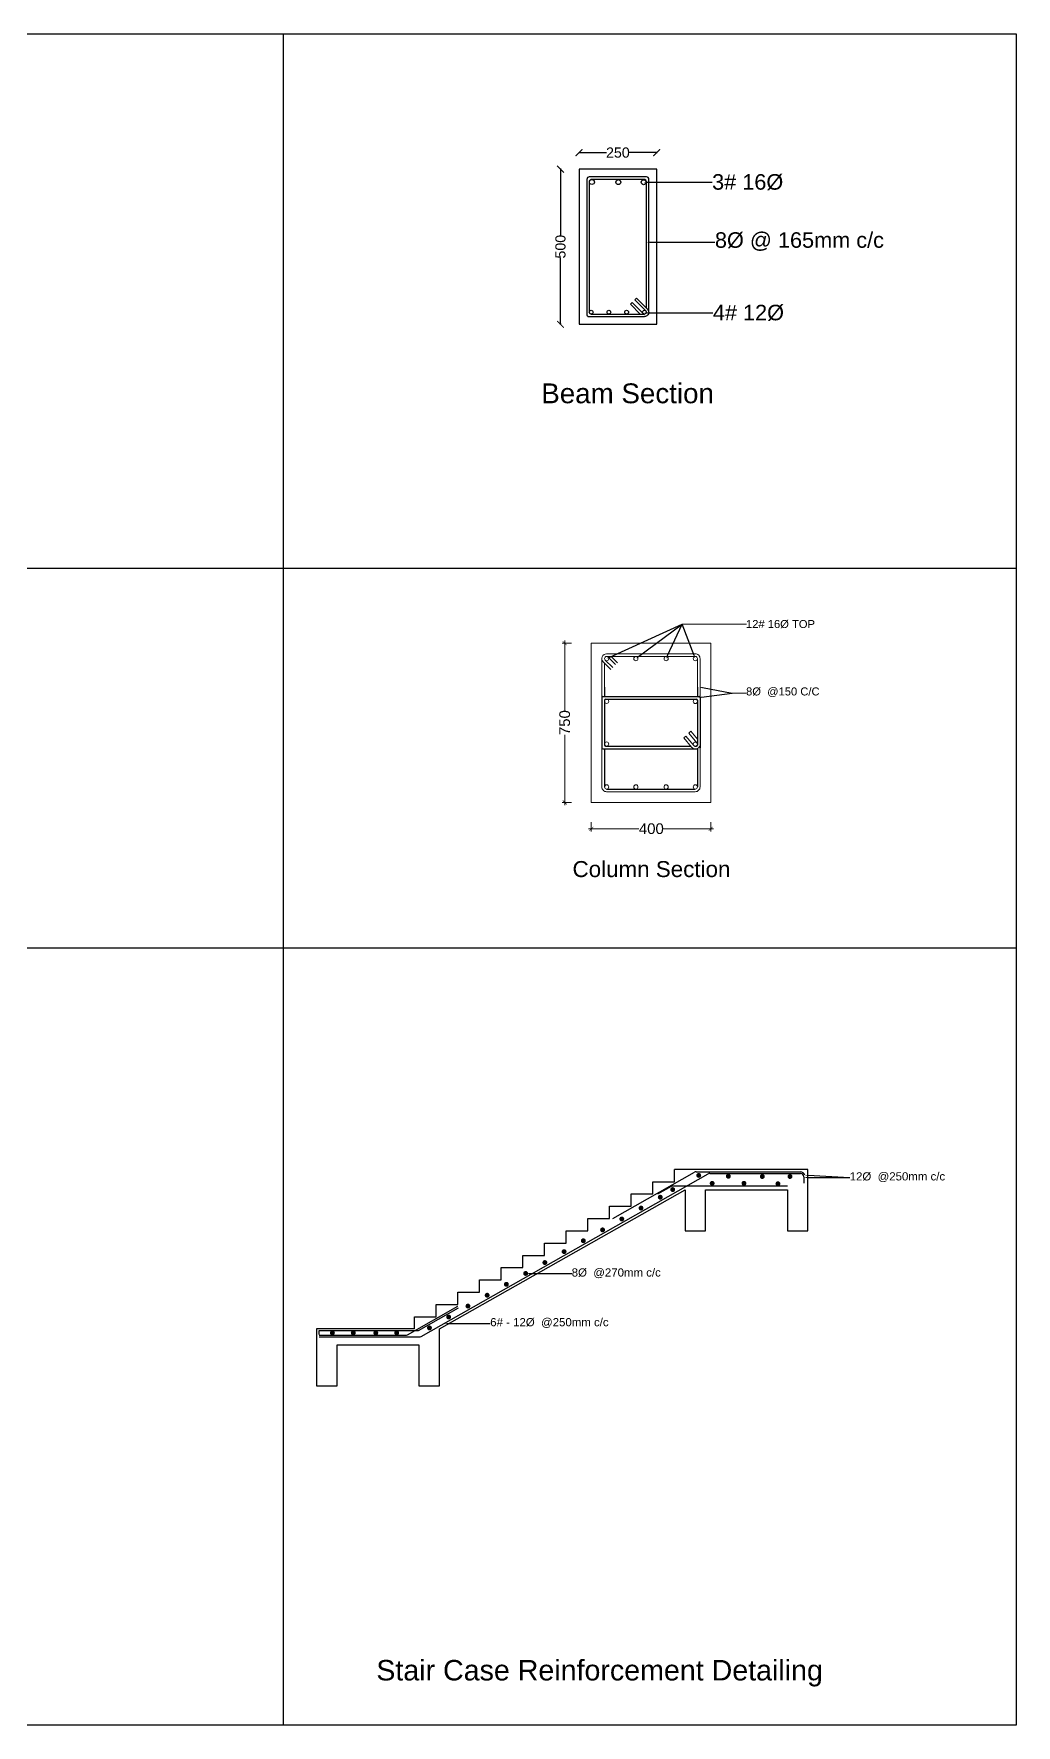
# Model space of a CAD drawing. Header units: inches. Extents: x 154446 to 273319, y 266870 to 341794.
# Drawn here: x 229831 to 273319, y 266870 to 341794 of the extents above; entities that cross this region are included whole.
import ezdxf
from ezdxf import colors
from ezdxf.entities.mleader import LeaderData, LeaderLine
from ezdxf.math import Vec2, Vec3

# ---------------------------------------------------------------- set-up
doc = ezdxf.new("R2010")
doc.units = ezdxf.units.IN
doc.header["$MEASUREMENT"] = 0
for name, color, linetype in [('Dimensons2', 210, 'Continuous'), ('PDF_0', 7, 'Continuous'), ('PDF_Text', 7, 'Continuous')]:
    doc.layers.add(name, color=color, linetype=linetype)
doc.styles.add('PDF ArialMT', font='arial.ttf')
doc.styles.get("Standard").update_dxf_attribs({"font": 'arial.ttf'})
doc.dimstyles.new('MY STYLE 2', dxfattribs={"dimtxt": 40, "dimasz": 300, "dimexe": 10, "dimexo": 0.625, "dimtad": 0, "dimdec": 0, "dimtxsty": 'Standard', "dimblk": 'ARCHTICK', "dimcen": 50, "dimdle": 10, "dimclre": 4, "dimadec": 0, "dimazin": 0, "dimtfac": 1, "dimtdec": 0, "dimtmove": 0, "dimatfit": 3, "dimfxl": 25, "dimfxlon": 1, "dimarcsym": 0})

# ---------------------------------------------------------------- blocks, each defined once
blk = doc.blocks.new('_ArchTick')
at = {"color": 0, "linetype": 'ByBlock', "const_width": 0.15}
blk.add_lwpolyline([(-0.5, -0.5), (0.5, 0.5)], dxfattribs=at)
blk = doc.blocks.new('*D8')
at = {"color": 0, "lineweight": -2, "transparency": 16777216}
for p, q in [((253959, 336531), (255186, 336531)), ((257416, 336531), (256188, 336531))]:
    blk.add_line(p, q, dxfattribs=at)
at = {"color": 4, "lineweight": -2, "transparency": 16777216}
for p, q in [((253969, 336506), (253969, 336541)), ((257406, 336506), (257406, 336541))]:
    blk.add_line(p, q, dxfattribs=at)
at = {"layer": 'Defpoints', "color": 0, "transparency": 16777216}
for p in [(253969, 336531), (253969, 335801), (257406, 335801)]:
    blk.add_point(p, dxfattribs=at)
at = {"color": 0, "lineweight": -2, "transparency": 16777216, "xscale": 300, "yscale": 300, "zscale": 300, "rotation": 180}
blk.add_blockref('_ArchTick', (253969, 336531), dxfattribs=at)
at = {"color": 0, "lineweight": -2, "transparency": 16777216, "xscale": 300, "yscale": 300, "zscale": 300}
blk.add_blockref('_ArchTick', (257406, 336531), dxfattribs=at)
at = {"color": 0, "transparency": 16777216, "insert": (255687, 336531), "char_height": 40, "attachment_point": 5}
blk.add_mtext('{\\H11.25x;250}', dxfattribs=at)
blk = doc.blocks.new('*D9')
at = {"color": 4, "lineweight": -2, "transparency": 16777216}
for p, q in [((253171, 335801), (253136, 335801)), ((253171, 328927), (253136, 328927))]:
    blk.add_line(p, q, dxfattribs=at)
at = {"color": 0, "lineweight": -2, "transparency": 16777216}
for p, q in [((253146, 335811), (253146, 332861)), ((253146, 328917), (253146, 331867))]:
    blk.add_line(p, q, dxfattribs=at)
at = {"layer": 'Defpoints', "color": 0, "transparency": 16777216}
for p in [(253969, 335801), (253146, 328927), (253969, 328927)]:
    blk.add_point(p, dxfattribs=at)
at = {"color": 0, "lineweight": -2, "transparency": 16777216, "xscale": 300, "yscale": 300, "zscale": 300}
for p, rotation in [((253146, 335801), 90), ((253146, 328927), 270)]:
    blk.add_blockref('_ArchTick', p, dxfattribs=dict(at, rotation=rotation))
at = {"color": 0, "transparency": 16777216, "insert": (253146, 332364), "char_height": 40, "attachment_point": 5, "rotation": 90}
blk.add_mtext('{\\H11.25x;500}', dxfattribs=at)

msp = doc.modelspace()

# ---------------------------------------------------------------- hatches: boundary and pattern name
h = msp.add_hatch(color=6)
h.dxf.hatch_style = 1
h.paths.add_polyline_path([(258223.1, 290596.6, 1), (258004.7, 290596.6, 1)])
h = msp.add_hatch(color=6)
h.dxf.hatch_style = 1
h.paths.add_polyline_path([(259375.5, 291224.1, 1), (259157.1, 291224.1, 1)])
h = msp.add_hatch(color=6)
h.dxf.hatch_style = 1
h.paths.add_polyline_path([(259970.8, 290873.6, 1), (259752.4, 290873.6, 1)])
h = msp.add_hatch(color=6)
h.dxf.hatch_style = 1
h.paths.add_polyline_path([(260686.5, 291186.1, 1), (260468.1, 291186.1, 1)])
h = msp.add_hatch(color=6)
h.dxf.hatch_style = 1
h.paths.add_polyline_path([(261377.9, 290873.6, 1), (261159.5, 290873.6, 1)])
h = msp.add_hatch(color=6)
h.dxf.hatch_style = 1
h.paths.add_polyline_path([(262190.7, 291174, 1), (261972.3, 291174, 1)])
h = msp.add_hatch(color=6)
h.dxf.hatch_style = 1
h.paths.add_polyline_path([(262882.1, 290854.7, 1), (262663.7, 290854.7, 1)])
h = msp.add_hatch(color=6)
h.dxf.hatch_style = 1
h.paths.add_polyline_path([(263415.8, 291174, 1), (263197.4, 291174, 1)])
h = msp.add_hatch(color=6)
h.dxf.hatch_style = 1
h.paths.add_polyline_path([(257672.6, 290259, 1), (257454.2, 290259, 1)])
h = msp.add_hatch(color=6)
h.dxf.hatch_style = 1
h.paths.add_polyline_path([(255969.6, 289294, 1), (255751.2, 289294, 1)])
h = msp.add_hatch(color=6)
h.dxf.hatch_style = 1
h.paths.add_polyline_path([(256821.1, 289776.5, 1), (256602.7, 289776.5, 1)])
h = msp.add_hatch(color=6)
h.dxf.hatch_style = 1
h.paths.add_polyline_path([(255118.1, 288811.5, 1), (254899.7, 288811.5, 1)])
h = msp.add_hatch(color=6)
h.dxf.hatch_style = 1
h.paths.add_polyline_path([(253415.1, 287846.5, 1), (253196.7, 287846.5, 1)])
h = msp.add_hatch(color=6)
h.dxf.hatch_style = 1
h.paths.add_polyline_path([(254266.6, 288329, 1), (254048.2, 288329, 1)])
h = msp.add_hatch(color=6)
h.dxf.hatch_style = 1
h.paths.add_polyline_path([(251712.1, 286881.4, 1), (251493.7, 286881.4, 1)])
h = msp.add_hatch(color=6)
h.dxf.hatch_style = 1
h.paths.add_polyline_path([(252563.6, 287364, 1), (252345.2, 287364, 1)])
h = msp.add_hatch(color=6)
h.dxf.hatch_style = 1
h.paths.add_polyline_path([(250860.6, 286398.9, 1), (250642.2, 286398.9, 1)])
h = msp.add_hatch(color=6)
h.dxf.hatch_style = 1
h.paths.add_polyline_path([(249157.6, 285433.9, 1), (248939.2, 285433.9, 1)])
h = msp.add_hatch(color=6)
h.dxf.hatch_style = 1
h.paths.add_polyline_path([(250009.1, 285916.4, 1), (249790.7, 285916.4, 1)])
h = msp.add_hatch(color=6)
h.dxf.hatch_style = 1
h.paths.add_polyline_path([(248306.1, 284951.4, 1), (248087.7, 284951.4, 1)])
h = msp.add_hatch(color=6)
h.dxf.hatch_style = 1
h.paths.add_polyline_path([(243158, 284249.2, 1), (242939.6, 284249.2, 1)])
h = msp.add_hatch(color=6)
h.dxf.hatch_style = 1
h.paths.add_polyline_path([(244081.7, 284249.2, 1), (243863.3, 284249.2, 1)])
h = msp.add_hatch(color=6)
h.dxf.hatch_style = 1
h.paths.add_polyline_path([(245080.2, 284249.2, 1), (244861.8, 284249.2, 1)])
h = msp.add_hatch(color=6)
h.dxf.hatch_style = 1
h.paths.add_polyline_path([(246003.9, 284249.2, 1), (245785.5, 284249.2, 1)])
h = msp.add_hatch(color=6)
h.dxf.hatch_style = 1
h.paths.add_polyline_path([(247454.7, 284468.9, 1), (247236.3, 284468.9, 1)])

# ---------------------------------------------------------------- linework, layer by layer
for p, q in [((154446, 341794.1), (273319, 341794.1)), ((240874.6, 341794.1), (240874.6, 266870.3)), ((273319, 341794.1), (273319, 266870.3)), ((154446, 318119.8), (273319, 318119.8)), ((259325.8, 312316.5), (259325.8, 312316.5)), ((259325.3, 310238.1), (259326.2, 310238.1)), ((154446, 301305.7), (273319, 301305.7)), ((264097.2, 291489.3), (258196.8, 291489.3)), ((258196.8, 290945.6), (258196.8, 291489.3)), ((264097.2, 290583.1), (264097.2, 291489.3)), ((257237.3, 290401.9), (257237.3, 290945.6)), ((257237.3, 290945.6), (258196.8, 290945.6)), ((247785.5, 284420.9), (258660, 290583.1)), ((256277.7, 289858.2), (256277.7, 290401.9)), ((256277.7, 290401.9), (257237.3, 290401.9)), ((259566.2, 290583.1), (263191, 290583.1)), ((254358.7, 288770.7), (254358.7, 289314.4)), ((254358.7, 289314.4), (255318.2, 289314.4)), ((255318.2, 289314.4), (255318.2, 289858.2)), ((255318.2, 289858.2), (256277.7, 289858.2)), ((253399.2, 288227), (253399.2, 288770.7)), ((253399.2, 288770.7), (254358.7, 288770.7)), ((273319, 266870.3), (154446, 266870.3))]:
    msp.add_line(p, q)
at = {"color": 6, "lineweight": 30}
for p, q in [((256316, 329891.2), (256238.3, 329813.5)), ((256432.7, 330007.9), (256510.5, 330085.7))]:
    msp.add_line(p, q, dxfattribs=at)
at = {"color": 6}
for p, q in [((255018.9, 312435.5), (259285.8, 312435.5)), ((255096.6, 312858.7), (255096.6, 312435.5)), ((259207.2, 312858.7), (259207.2, 312435.5)), ((254978.9, 312395.5), (254978.9, 310159.1)), ((255096.6, 312276.5), (255096.6, 310278.1)), ((255096.6, 312276.5), (255096.6, 310278.1)), ((255136.6, 312316.5), (259167.2, 312316.5)), ((259207.2, 312276.5), (259207.2, 310278.1)), ((259207.2, 312276.5), (259207.2, 310311.5)), ((259325.8, 312395.5), (259326.2, 310159.1)), ((255136.6, 310238.1), (258912.2, 310238.1)), ((259087.1, 310238.1), (259167.2, 310238.1)), ((255018.9, 310119.1), (259207.2, 310119.1)), ((255096.6, 310119.1), (255096.6, 308432.8)), ((259207.2, 310119.1), (259207.2, 308432.8)), ((255189.5, 308339.2), (259114.9, 308339.2))]:
    msp.add_line(p, q, dxfattribs=at)
at = {"color": 3}
for p, q in [((246974.5, 284086.4), (259685.5, 291289.3)), ((255465.3, 289314.4), (259078.2, 291361.7)), ((259149.6, 291380.6), (263770.9, 291380.6)), ((259757, 291308.1), (263770.9, 291308.1)), ((263915.9, 291163.1), (263915.9, 290880.9)), ((246367.2, 284158.9), (248601.7, 285425.1)), ((246864.8, 284357.5), (248637.4, 285362)), ((242457, 284140), (246295.7, 284140)), ((242457, 284067.5), (246903, 284067.5))]:
    msp.add_line(p, q, dxfattribs=at)
msp.add_lwpolyline([(253968.6, 328927.3), (257405.6, 328927.3), (257405.6, 335801.4), (253968.6, 335801.4)], close=True)
at = {"color": 6}
msp.add_lwpolyline([(256670.7, 329381), (256238.3, 329813.5)], dxfattribs=at)
for points in [[(256432.7, 330007.9), (256918.8, 329521.8, -1), (256802.1, 329405.2), (256316, 329891.2)], [(256510.5, 330085.7), (256996.5, 329599.6, -0.6681786), (256860.4, 329271, -0.6681786)]]:
    msp.add_lwpolyline(points, format="xyb", dxfattribs=at)
at = {"color": 3}
msp.add_lwpolyline([(257457.8, 290401.9), (258064.2, 290745.5, -0.1296057), (258135.7, 290764.4), (263191, 290764.4)], format="xyb", dxfattribs=at)
for points in [[(258660, 290583.1), (258660, 288770.7), (259566.2, 288770.7), (259566.2, 290583.1)], [(263191, 290583.1), (263191, 288770.7), (264097.2, 288770.7), (264097.2, 290583.1)], [(246682.6, 284420.9), (246682.6, 284964.7), (247642.1, 284964.7), (247642.1, 285508.4), (248601.7, 285508.4), (248601.7, 286052.1), (249561.2, 286052.1), (249561.2, 286595.8), (250520.7, 286595.8), (250520.7, 287139.6), (251480.2, 287139.6), (251480.2, 287683.3), (252439.7, 287683.3), (252439.7, 288227), (253399.2, 288227)], [(246682.6, 284420.9), (242348.3, 284420.9), (242348.3, 283714.1)], [(247785.5, 283714.1), (247785.5, 284420.9)], [(242348.3, 283714.1), (242348.3, 281901.7), (243254.5, 281901.7), (243254.5, 283714.1)], [(243254.5, 283714.1), (246879.3, 283714.1)], [(246879.3, 283714.1), (246879.3, 281901.7), (247785.5, 281901.7), (247785.5, 283714.1)]]:
    msp.add_lwpolyline(points)
msp.add_lwpolyline([(242457, 284176.3), (242457, 284357.5), (246864.8, 284357.5)], dxfattribs=at)
at = {"color": 3, "lineweight": 30}
for centre, radius in [((254538.1, 335228.6), 110), ((255706, 335225.5), 110), ((256827.7, 335219.9), 110), ((254504.8, 329463.5), 82.5), ((255289.8, 329463.5), 82.5), ((256074.8, 329463.5), 82.5), ((256860.4, 329463.5), 82.5)]:
    msp.add_circle(centre, radius, dxfattribs=at)
at = {"color": 6}
for centre, start, end in [((255018.9, 312395.5), 90, 180), ((259285.8, 312395.5), 0.010007, 90), ((255136.6, 312276.5), 90, 180), ((259167.2, 312276.5), 360, 90), ((255136.6, 310278.1), 180, 270), ((259167.2, 310278.1), 270, 360), ((255018.9, 310159.1), 180, 270), ((259286.2, 310159.1), 347.506235, 0.010007)]:
    msp.add_arc(centre, 40, start, end, dxfattribs=at)
at = {"color": 3}
for centre, radius, start, end in [((259149.6, 291235.6), 145, 90, 119.538782), ((259757, 291163.1), 145, 90, 119.538782), ((263721.6, 291116.4), 268.8, 26.328433, 79.414048), ((263770.9, 291163.1), 145, 0, 90), ((246295.7, 284285), 145, 270, 299.538782), ((246903, 284212.5), 145, 270, 299.538782)]:
    msp.add_arc(centre, radius, start, end, dxfattribs=at)
at = {"layer": 'Dimensons2', "color": 6, "lineweight": 30, "transparency": 33554687}
for points in [[(257061.9, 329478.8), (257061.9, 335347.7, 0.4142136), (256952, 335457.7), (254422.3, 335457.7, 0.4142136), (254312.3, 335347.7), (254312.3, 329353.5, 0.4142136), (254394.8, 329271), (256860.4, 329271)], [(256952, 329644.2), (256952, 335237.7, 0.4142136), (256842, 335347.7), (254532.3, 335347.7, 0.4142136), (254422.3, 335237.7), (254422.3, 329463.5, 0.4142136), (254504.8, 329381), (256869.5, 329381)]]:
    msp.add_lwpolyline(points, format="xyb", dxfattribs=at)
at = {"layer": 'PDF_0', "color": 2, "lineweight": 0}
for p, q in [((258534.4, 315645.7), (261385.6, 315645.7)), ((260748.4, 312579.7), (261373.3, 312579.7))]:
    msp.add_line(p, q, dxfattribs=at)
at = {"layer": 'PDF_0', "color": 4, "lineweight": 0}
for points in [[(253627.9, 314797.8), (253216.3, 314797.8)], [(253333.9, 314915.4), (253333.9, 311801.6)], [(253333.9, 307632.2), (253333.9, 310747.3)], [(253627.9, 307749.8), (253216.3, 307749.8)], [(254390.9, 306575.1), (256617.2, 306575.1)], [(254508.5, 306869.1), (254508.5, 306457.5)], [(259912.8, 306575.1), (257686.6, 306575.1)], [(259795.2, 306869.1), (259795.2, 306457.5)]]:
    msp.add_lwpolyline(points, dxfattribs=at)
at = {"layer": 'PDF_0', "lineweight": 0}
msp.add_lwpolyline([(259795.2, 314797.8), (254508.5, 314797.8), (254508.5, 307749.8), (259795.2, 307749.8)], close=True, dxfattribs=at)
at = {"layer": 'PDF_0', "color": 6, "lineweight": 0}
for points in [[(254978.9, 314116.8), (254978.9, 308432.8, 0.4142142), (255189.5, 308220.2), (259114.9, 308221.6, 0.4142142), (259324.8, 308432.2), (259326.2, 314117.5, 0.4142142), (259114.2, 314328.8), (255190.2, 314328.8, 0.6681795), (255040.5, 313967.7), (255372.8, 313635.4)], [(255096.6, 314117.5, -0.4142193), (255189.5, 314211.2), (259114.9, 314211.2, -0.4142193), (259207.2, 314116.8), (259207.2, 312858.7)], [(259325.3, 310358.5, -0.7552716), (258952.3, 310190.4), (258604.6, 310603), (258695.5, 310679.7), (259043.3, 310267.1, 1), (259186.5, 310387.9), (258821.3, 310821.1), (258912.3, 310897.8), (259207.2, 310547.9)]]:
    msp.add_lwpolyline(points, format="xyb", dxfattribs=at)
for points in [[(255123.9, 314051.2), (255456.2, 313718.9)], [(255229.2, 314211.2), (255588.8, 313851.5)], [(255394.7, 314211.2), (255672.3, 313934.9)], [(255096.6, 313911.7), (255096.6, 312858.7)]]:
    msp.add_lwpolyline(points, dxfattribs=at)
at = {"layer": 'PDF_0', "color": 3, "lineweight": 0}
for centre in [(255190.2, 314117.5), (256482.5, 314117.5), (257822.6, 314117.5), (259114.9, 314117.5), (255190.2, 312222.8), (259114.2, 312222.2), (255190.2, 310331.7), (259114.9, 310327.5), (255190.2, 308432.8), (256482.5, 308432.8), (257822.6, 308432.8), (259114.9, 308432.8)]:
    msp.add_circle(centre, 93.7, dxfattribs=at)
at = {"layer": 'PDF_0', "color": 4, "transparency": 33554559}
for points in [[(253432.3, 314719.9), (253236.8, 314877.1), (253255.9, 314896.3)], [(253413.2, 314700.7), (253432.3, 314719.9), (253236.8, 314877.1)], [(253255.9, 307848.2), (253236.8, 307829.1), (253432.3, 307671.8)], [(253236.8, 307829.1), (253432.3, 307671.8), (253413.2, 307652.7)], [(254587.8, 306673.6), (254430.6, 306478), (254411.4, 306497.2)], [(254607, 306654.4), (254587.8, 306673.6), (254430.6, 306478)], [(259696.8, 306497.2), (259715.9, 306478), (259873.2, 306673.6)], [(259715.9, 306478), (259873.2, 306673.6), (259892.3, 306654.4)]]:
    msp.add_solid(points, dxfattribs=at)

# ---------------------------------------------------------------- texts
at = {"color": 3, "insert": (244992.9, 269758.3), "char_height": 906.205, "attachment_point": 1}
msp.add_mtext_dynamic_manual_height_columns('Stair Case Reinforcement Detailing', width=30339.705, gutter_width=3.62, heights=[0], dxfattribs=at)
at = {"layer": 'PDF_Text', "color": 3, "attachment_point": 4, "style": 'PDF ArialMT'}
for s, insert, char_height in [('Beam Section', (252295.6, 325862.4), 878.912), ('Column Section', (253678.8, 304789.1), 708.954)]:
    msp.add_mtext(s, dxfattribs=dict(at, insert=insert, char_height=char_height))
at = {"layer": 'PDF_Text', "color": 2, "char_height": 354.477, "attachment_point": 4, "style": 'PDF ArialMT'}
for s, insert in [('12# 16Ø TOP', (261357.6, 315642.3)), ('8Ø  @150 C/C', (261361.7, 312627))]:
    msp.add_mtext(s, dxfattribs=dict(at, insert=insert))
at = {"layer": 'PDF_Text', "color": 4, "insert": (253333.4, 310731.9), "char_height": 472.64, "attachment_point": 4, "rotation": 90, "style": 'PDF ArialMT'}
msp.add_mtext('750', dxfattribs=at)
at = {"layer": 'PDF_Text', "color": 4, "insert": (256617.7, 306580.8), "char_height": 472.64, "attachment_point": 4, "style": 'PDF ArialMT'}
msp.add_mtext('400', dxfattribs=at)

# ---------------------------------------------------------------- dimensions: what is measured, and where the dimension line sits
at = {"color": 4}
dim = msp.add_linear_dim(base=(253968.6, 336530.5), p1=(257405.6, 335801.4), p2=(253968.6, 335801.4), text='{\\H11.25x;250}', dimstyle='MY STYLE 2', dxfattribs=at)
dim.commit()
dim.dimension.update_dxf_attribs({"geometry": '*D8', "text_midpoint": (255687.1, 336530.5), "dimtype": 160})
dim = msp.add_linear_dim(base=(253146, 328927.3), p1=(253968.6, 335801.4), p2=(253968.6, 328927.3), angle=90, text='{\\H11.25x;500}', dimstyle='MY STYLE 2', dxfattribs=at)
dim.commit()
dim.dimension.update_dxf_attribs({"geometry": '*D9', "text_midpoint": (253146, 332364.3), "dimtype": 160})

# ---------------------------------------------------------------- leaders
at = {"color": 2}
ml = msp.add_multileader_mtext('Standard', dxfattribs=at)
ml.set_content('3# 16Ø', color=40)
ml.set_leader_properties(color=2)
ml.build(insert=Vec2(0, 0))
ml.multileader.update_dxf_attribs({"dogleg_length": 0.36, "arrow_head_size": 150})
ctx = ml.context
ctx.base_point, ctx.char_height, ctx.arrow_head_size, ctx.landing_gap_size, ctx.plane_origin = Vec3(259858.5, 335219.9), 687.41, 150, 0.09, Vec3(256827.7, 335219.9)
notes = []
notes.append((ctx, [(0, (1, 1, 0), (259858.1, 335219.9), (1, 0), 0.36, [(0, [(256827.7, 335219.9)], 0, [])])]))
ctx.mtext.insert, ctx.mtext.flow_direction = Vec3(259858.5, 335577.4), 5
ml = msp.add_multileader_mtext('Standard', dxfattribs=at)
ml.set_content('8Ø @ 165mm c/c', color=40)
ml.set_leader_properties(color=2)
ml.build(insert=Vec2(0, 0))
ml.multileader.update_dxf_attribs({"dogleg_length": 0.36, "arrow_head_size": 150})
ctx = ml.context
ctx.base_point, ctx.char_height, ctx.arrow_head_size, ctx.landing_gap_size, ctx.plane_origin = Vec3(259982.7, 332558.9), 687.406, 150, 0.09, Vec3(256952, 332558.9)
notes.append((ctx, [(0, (1, 1, 0), (259982.4, 332558.9), (1, 0), 0.36, [(0, [(256952, 332558.9)], 0, [])])]))
ctx.mtext.insert, ctx.mtext.flow_direction = Vec3(259982.8, 333003.6), 5
ml = msp.add_multileader_mtext('Standard', dxfattribs=at)
ml.set_content('4# 12Ø', color=40)
ml.set_leader_properties(color=2)
ml.build(insert=Vec2(0, 0))
ml.multileader.update_dxf_attribs({"dogleg_length": 0.36, "arrow_head_size": 150})
ctx = ml.context
ctx.base_point, ctx.char_height, ctx.arrow_head_size, ctx.landing_gap_size, ctx.plane_origin = Vec3(259891.2, 329433.4), 687.41, 150, 0.09, Vec3(256860.4, 329433.4)
notes.append((ctx, [(0, (1, 1, 0), (259890.8, 329433.4), (1, 0), 0.36, [(0, [(256860.4, 329433.4)], 0, [])])]))
ctx.mtext.insert, ctx.mtext.flow_direction = Vec3(259891.3, 329791), 5
ml = msp.add_multileader_mtext('Standard')
ml.set_content('', color=40)
ml.set_leader_properties(color=2)
ml.build(insert=Vec2(0, 0))
ml.multileader.update_dxf_attribs({"dogleg_length": 0.36, "arrow_head_size": 150})
ctx = ml.context
ctx.base_point, ctx.char_height, ctx.arrow_head_size, ctx.landing_gap_size, ctx.plane_origin = Vec3(258534.8, 315645.7), 0.18, 150, 0.09, Vec3(255189.9, 314117.8)
notes.append((ctx, [(0, (1, 1, 0), (258534.4, 315645.7), (1, 0), 0.36, [(0, [(255189.9, 314117.8)], 0, [])])]))
ctx.mtext.insert, ctx.mtext.flow_direction = Vec3(258534.9, 315645.7), 5
ml = msp.add_multileader_mtext('Standard')
ml.set_content('', color=40)
ml.set_leader_properties(color=2)
ml.build(insert=Vec2(0, 0))
ml.multileader.update_dxf_attribs({"dogleg_length": 0.36, "arrow_head_size": 150})
ctx = ml.context
ctx.base_point, ctx.char_height, ctx.arrow_head_size, ctx.landing_gap_size, ctx.plane_origin = Vec3(258534.8, 315645.7), 0.18, 150, 0.09, Vec3(256482.5, 314117.5)
notes.append((ctx, [(0, (1, 1, 0), (258534.4, 315645.7), (1, 0), 0.36, [(0, [(256482.5, 314117.5)], 0, [])])]))
ctx.mtext.insert, ctx.mtext.flow_direction = Vec3(258534.9, 315645.7), 5
ml = msp.add_multileader_mtext('Standard')
ml.set_content('', color=40)
ml.set_leader_properties(color=2)
ml.build(insert=Vec2(0, 0))
ml.multileader.update_dxf_attribs({"dogleg_length": 0.36, "arrow_head_size": 150})
ctx = ml.context
ctx.base_point, ctx.char_height, ctx.arrow_head_size, ctx.landing_gap_size, ctx.plane_origin = Vec3(258535.1, 315645.7), 0.18, 150, 0.09, Vec3(257822.6, 314117.5)
notes.append((ctx, [(0, (1, 1, 0), (258534.8, 315645.7), (1, 0), 0.36, [(0, [(257822.6, 314117.5)], 0, [])])]))
ctx.mtext.insert, ctx.mtext.flow_direction = Vec3(258535.2, 315645.7), 5
ml = msp.add_multileader_mtext('Standard')
ml.set_content('', color=40)
ml.set_leader_properties(color=2)
ml.build(insert=Vec2(0, 0))
ml.multileader.update_dxf_attribs({"dogleg_length": 0.36, "arrow_head_size": 150})
ctx = ml.context
ctx.base_point, ctx.char_height, ctx.arrow_head_size, ctx.landing_gap_size, ctx.plane_origin = Vec3(258533.9, 315645.7), 0.18, 150, 0.09, Vec3(259114.9, 314117.5)
ctx.text_align_type = 2
notes.append((ctx, [(0, (1, 1, 0), (258534.4, 315645.7), (-1, 0), 0.36, [(0, [(259114.9, 314117.5)], 0, [])])]))
ctx.mtext.insert, ctx.mtext.alignment, ctx.mtext.flow_direction = Vec3(258534, 315645.7), 3, 5
ml = msp.add_multileader_mtext('Standard')
ml.set_content('', color=40)
ml.set_leader_properties(color=2)
ml.build(insert=Vec2(0, 0))
ml.multileader.update_dxf_attribs({"dogleg_length": 0.36, "arrow_head_size": 150})
ctx = ml.context
ctx.base_point, ctx.char_height, ctx.arrow_head_size, ctx.landing_gap_size, ctx.plane_origin = Vec3(260748.7, 312579.7), 0.18, 150, 0.09, Vec3(259238.1, 312386.3)
notes.append((ctx, [(0, (1, 1, 0), (260748.4, 312579.7), (1, 0), 0.36, [(0, [(259238.1, 312386.3)], 0, [])])]))
ctx.mtext.insert, ctx.mtext.flow_direction = Vec3(260748.8, 312579.8), 5
ml = msp.add_multileader_mtext('Standard')
ml.set_content('', color=40)
ml.set_leader_properties(color=2)
ml.build(insert=Vec2(0, 0))
ml.multileader.update_dxf_attribs({"dogleg_length": 0.36, "arrow_head_size": 150})
ctx = ml.context
ctx.base_point, ctx.char_height, ctx.arrow_head_size, ctx.landing_gap_size, ctx.plane_origin = Vec3(260749.1, 312579.7), 0.18, 150, 0.09, Vec3(259285.8, 312858.7)
notes.append((ctx, [(0, (1, 1, 0), (260748.7, 312579.7), (1, 0), 0.36, [(0, [(259285.8, 312858.7)], 0, [])])]))
ctx.mtext.insert, ctx.mtext.flow_direction = Vec3(260749.2, 312579.8), 5
ml = msp.add_multileader_mtext('Standard')
ml.set_content('12Ø  @250mm c/c', color=40)
ml.set_leader_properties(color=2)
ml.build(insert=Vec2(0, 0))
ml.multileader.update_dxf_attribs({"dogleg_length": 0.36, "arrow_head_size": 150})
ctx = ml.context
ctx.base_point, ctx.char_height, ctx.arrow_head_size, ctx.landing_gap_size, ctx.plane_origin = Vec3(265948.7, 291128.8), 362.482, 150, 0.09, Vec3(263915.9, 291128.8)
notes.append((ctx, [(0, (1, 1, 0), (265948.4, 291128.8), (1, 0), 0.36, [(0, [(263915.9, 291128.8), (265610.8, 291128.8)], 0, [])])]))
ctx.mtext.insert, ctx.mtext.flow_direction = Vec3(265948.8, 291363.3), 5
ml = msp.add_multileader_mtext('Standard')
ml.set_content('', color=40)
ml.set_leader_properties(color=2)
ml.build(insert=Vec2(0, 0))
ml.multileader.update_dxf_attribs({"dogleg_length": 0.36, "arrow_head_size": 150})
ctx = ml.context
ctx.base_point, ctx.char_height, ctx.arrow_head_size, ctx.landing_gap_size, ctx.plane_origin = Vec3(265948.7, 291128.8), 0.18, 150, 0.09, Vec3(263962.5, 291235.6)
notes.append((ctx, [(0, (1, 1, 0), (265948.4, 291128.8), (1, 0), 0.36, [(0, [(263962.5, 291235.6)], 0, [])])]))
ctx.mtext.insert, ctx.mtext.flow_direction = Vec3(265948.8, 291128.8), 5
ml = msp.add_multileader_mtext('Standard')
ml.set_content('8Ø  @270mm c/c', color=40)
ml.set_leader_properties(color=2)
ml.build(insert=Vec2(0, 0))
ml.multileader.update_dxf_attribs({"dogleg_length": 0.36, "arrow_head_size": 150})
ctx = ml.context
ctx.base_point, ctx.char_height, ctx.arrow_head_size, ctx.landing_gap_size, ctx.plane_origin = Vec3(253642, 286871.3), 362.482, 150, 0.09, Vec3(251609.2, 286871.3)
notes.append((ctx, [(0, (1, 1, 0), (253641.6, 286871.3), (1, 0), 0.36, [(0, [(251609.2, 286871.3), (253304.1, 286871.3)], 0, [])])]))
ctx.mtext.insert, ctx.mtext.flow_direction = Vec3(253642.1, 287105.8), 5
ml = msp.add_multileader_mtext('Standard')
ml.set_content('6# - 12Ø  @250mm c/c', color=40)
ml.set_leader_properties(color=2)
ml.build(insert=Vec2(0, 0))
ml.multileader.update_dxf_attribs({"dogleg_length": 0.36, "arrow_head_size": 150})
ctx = ml.context
ctx.base_point, ctx.char_height, ctx.arrow_head_size, ctx.landing_gap_size, ctx.plane_origin = Vec3(250035.2, 284668.8), 362.482, 150, 0.09, Vec3(248002.4, 284668.8)
notes.append((ctx, [(0, (1, 1, 0), (250034.8, 284668.8), (1, 0), 0.36, [(0, [(248002.4, 284668.8), (249697.2, 284668.8)], 0, [])])]))
ctx.mtext.insert, ctx.mtext.flow_direction = Vec3(250035.3, 284903.3), 5
for ctx, leaders in notes:
    for number, flags, end, landing, length, lines in leaders:
        leader = LeaderData()
        leader.index, (leader.has_last_leader_line, leader.has_dogleg_vector, leader.attachment_direction) = number, flags
        leader.last_leader_point, leader.dogleg_vector, leader.dogleg_length = Vec3(end), Vec3(landing), length
        for number, points, colour, breaks in lines:
            line = LeaderLine()
            line.index, line.vertices, line.color, line.breaks = number, Vec3.list(points), colors.encode_raw_color(colour), breaks
            leader.lines.append(line)
        ctx.leaders.append(leader)

doc.saveas('drawing.dxf')
